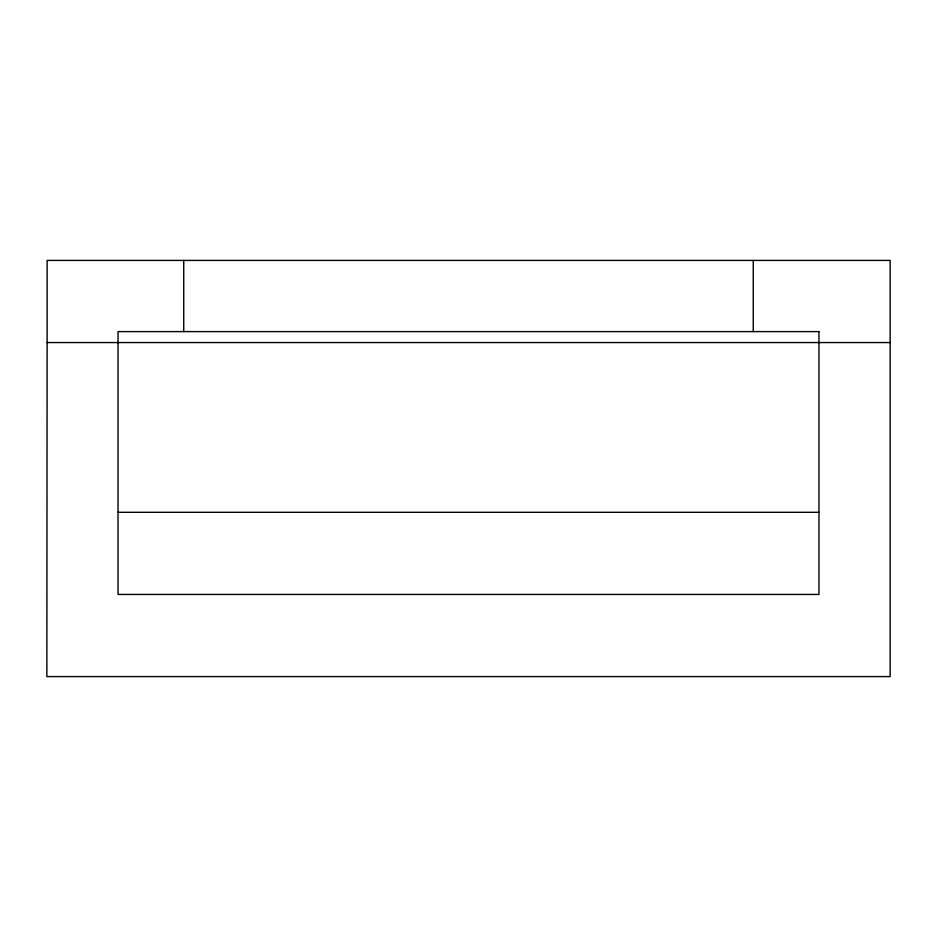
<?xml version="1.0" encoding="UTF-8"?>
<svg xmlns="http://www.w3.org/2000/svg" width="937" height="937" viewBox="0 0 937 937"><rect width="100%" height="100%" fill="white"/><g stroke="black" fill="none" stroke-linecap="round" stroke-linejoin="round"><path stroke-width="1.41" d="M47.119 342.555L46.85 676.584L890.15 676.584L890.15 260.416L47.119 260.416L47.119 342.555L890.15 342.555M118.039 512.305L818.961 512.305M753.254 260.416L753.254 331.604M183.746 260.416L183.746 331.604M818.961 331.604L118.039 331.604L118.039 594.445L818.961 594.445L818.961 331.604"/></g></svg>
